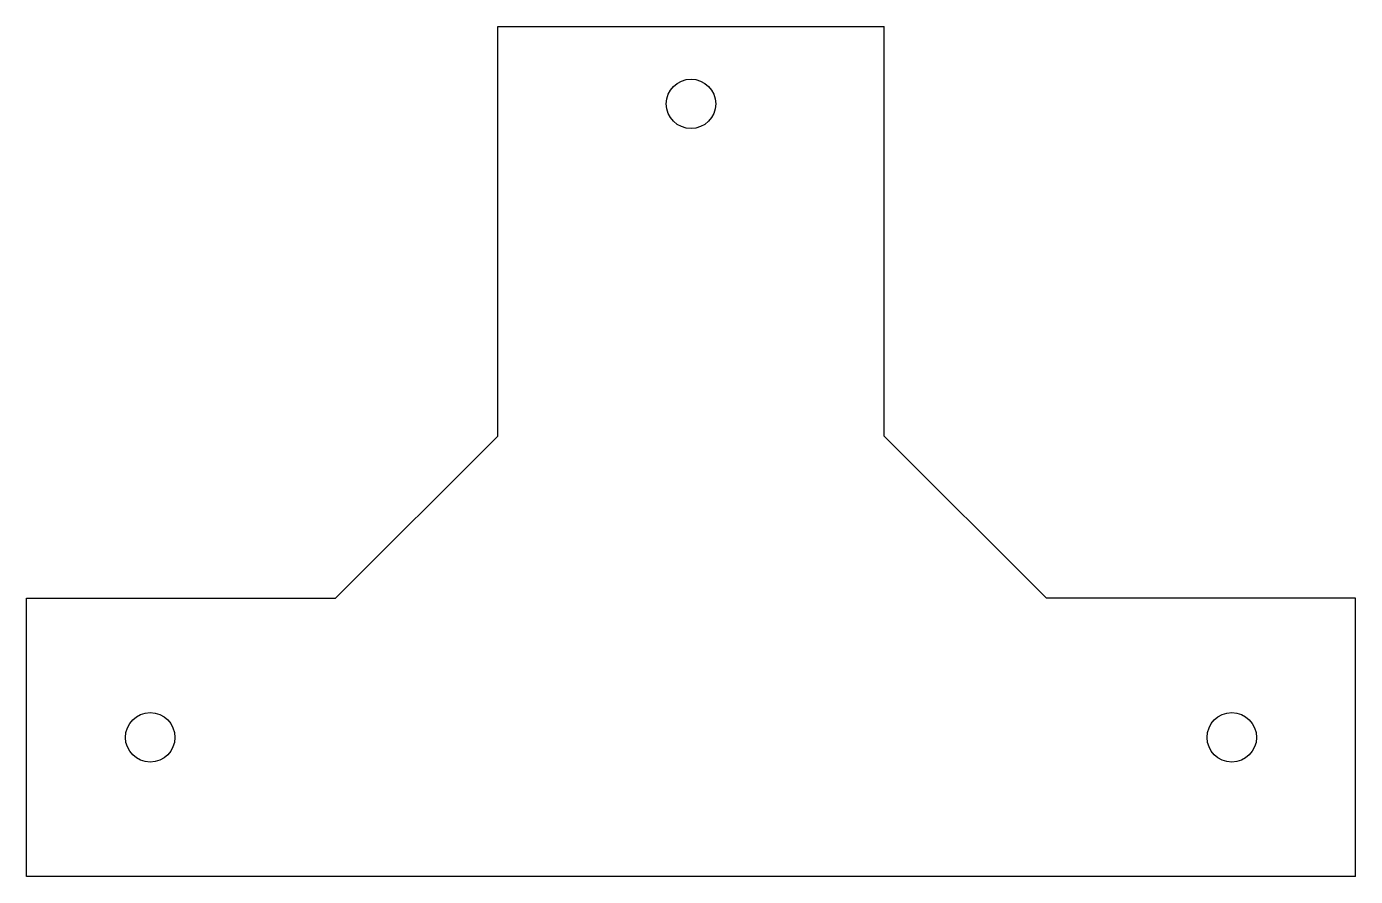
# Model space of a CAD drawing. Header units: millimetres. Extents: x -43 to 43, y 0 to 55.
import ezdxf

# ---------------------------------------------------------------- set-up
doc = ezdxf.new("R2010")
doc.units = ezdxf.units.MM

msp = doc.modelspace()

# ---------------------------------------------------------------- linework, layer by layer
at = {"color": 7, "linetype": 'Continuous', "lineweight": 25}
for p, q in [((-12.5, 28.5), (-12.5, 55)), ((-12.5, 55), (12.5, 55)), ((12.5, 28.5), (12.5, 55)), ((-23, 18), (-12.5, 28.5)), ((23, 18), (12.5, 28.5)), ((-43, 0), (-43, 18)), ((-43, 18), (-23, 18)), ((43, 18), (23, 18)), ((43, 0), (43, 18)), ((43, 0), (-43, 0))]:
    msp.add_line(p, q, dxfattribs=at)
for centre in [(0, 50), (-35, 9), (35, 9)]:
    msp.add_circle(centre, 1.6, dxfattribs=at)

doc.saveas('drawing.dxf')
